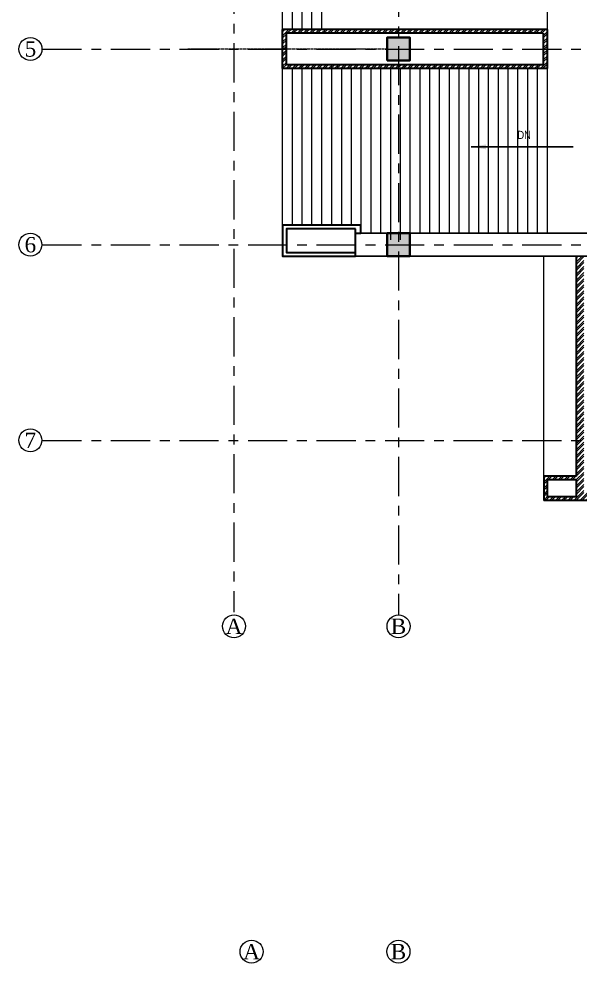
# Model space of a CAD drawing. Header units: millimetres. Extents: x 24487468 to 24959437, y -333213 to 842934.
# Drawn here: x 24709117 to 24726310, y 31668 to 60625 of the extents above; entities that cross this region are included whole.
import ezdxf
from ezdxf.enums import TextEntityAlignment as Align

# ---------------------------------------------------------------- set-up
doc = ezdxf.new("R2010")
doc.units = ezdxf.units.MM
doc.header["$MEASUREMENT"] = 0
for name, pattern in [('ACAD_ISO10W100', [18.5, 12, -3, 0.5, -3]), ('BORDERX2', [3.5, 1, -0.5, 1, -0.5, 0, -0.5]), ('Centreline', [21, 12, -3, 3, -3]), ('DASHED2', [0.375, 0.25, -0.125])]:
    doc.linetypes.add(name, pattern=pattern)
doc.layers.get('0').update_dxf_attribs({"lineweight": 5})
doc.layers.add('A-BTEXT', color=57, linetype='Continuous')
for name, color, linetype, lineweight in [('A-DIM', 155, 'Continuous', 9), ('CENLINE', 220, 'ACAD_ISO10W100', 5), ('COLUMN', 12, 'Continuous', 40), ('GRID', 205, 'BORDERX2', 5), ('hatch', 9, 'Continuous', 0), ('p1 plan grid lck', 6, 'Continuous', 5), ('text', 7, 'Continuous', 15), ('wall', 53, 'Continuous', 15), ('Wall1', 37, 'Continuous', 30), ('win shutters', 140, 'Continuous', 25), ('window frame', 25, 'DASHED2', 9)]:
    doc.layers.add(name, color=color, linetype=linetype, lineweight=lineweight)
doc.styles.add('arial', font='times.ttf')
doc.styles.add('ROMANS', font='romans__.ttf')
doc.dimstyles.new('DIM100', dxfattribs={"dimtxt": 300, "dimasz": 250, "dimexe": 100, "dimexo": 100, "dimgap": 150, "dimtad": 1, "dimdec": 0, "dimrnd": 5, "dimzin": 0, "dimdsep": 46, "dimtxsty": 'ROMANS', "dimblk": 'DOTSMALL', "dimcen": 0.09, "dimclrd": 256, "dimclre": 256, "dimclrt": 7, "dimadec": 0, "dimazin": 0, "dimtfac": 1, "dimtdec": 0, "dimtix": 1, "dimtofl": 0, "dimtmove": 1, "dimatfit": 3, "dimfxl": 100, "dimfxlon": 1, "dimtolj": 1, "dimtzin": 0, "dimarcsym": 0})

# ---------------------------------------------------------------- blocks, each defined once
blk = doc.blocks.new('grid letter-flat-4-flat-1')
at = {"layer": 'GRID', "linetype": 'Continuous'}
blk.add_circle((0, 374.75), 281.25, dxfattribs=at)
blk = doc.blocks.new('_DotSmall')
at = {"color": 0, "linetype": 'ByBlock', "const_width": 0.5}
blk.add_lwpolyline([(-0.0625, 0, 1), (0.0625, 0, 1)], format="xyb", close=True, dxfattribs=at)
blk = doc.blocks.new('column 350')
at = {"layer": 'COLUMN', "ltscale": 100}
h = blk.add_hatch(color=256, dxfattribs=at)
h.dxf.hatch_style = 1
h.paths.add_polyline_path([(1327.5, 1037.5), (627.5, 1037.5), (627.5, 337.5), (1327.5, 337.5)])
blk.add_lwpolyline([(627.5, 1037.5), (1327.5, 1037.5), (1327.5, 337.5), (627.5, 337.5)], close=True, dxfattribs=at)

msp = doc.modelspace()

# ---------------------------------------------------------------- hatches: boundary and pattern name
at = {"layer": 'hatch', "ltscale": 100}
h = msp.add_hatch(dxfattribs=at)
h.set_pattern_fill('ANSI32', color=256, scale=350)
h.set_pattern_definition([(45, (24721246.67, 59700.5), (-92.8078, 92.8078), []), (45, (24721308.54, 59700.5), (-92.8078, 92.8078), [])])
h.paths.add_polyline_path([(24725296.7, 60300.5), (24717196.7, 60300.5), (24717196.7, 59700.5), (24717311.7, 59700.5), (24717311.7, 60185.5), (24725181.7, 60185.5), (24725181.7, 59215.5), (24717311.7, 59215.5), (24717311.7, 59700.5), (24717196.7, 59700.5), (24717196.7, 59100.5), (24725296.7, 59100.5)])
h = msp.add_hatch(dxfattribs=at)
h.set_pattern_fill('ANSI32', color=256, scale=350)
h.set_pattern_definition([(45, (24726895.06, 49600.5), (-92.8078, 92.8078), []), (45, (24726956.93, 49600.5), (-92.8078, 92.8078), [])])
h.paths.add_polyline_path([(24728595.1, 46715.5), (24728365.1, 46715.5), (24728365.1, 46080.5), (24726425.1, 46080.5), (24726425.1, 53350.5), (24726195.1, 53350.5), (24726195.1, 46600.5), (24725195.1, 46600.5), (24725195.1, 45850.5), (24728595.1, 45850.5)])
h.paths.add_polyline_path([(24726195.1, 45965.5), (24725310.1, 45965.5), (24725310.1, 46485.5), (24726195.1, 46485.5)], flags=16)

# ---------------------------------------------------------------- linework, layer by layer
at = {"layer": 'A-DIM', "ltscale": 100}
for p, q in [((24717196.7, 53350.5), (24717196.7, 65050.5)), ((24717496.7, 60300.5), (24717496.7, 65050.5)), ((24717796.7, 60300.5), (24717796.7, 65050.5)), ((24718096.7, 60300.5), (24718096.7, 65050.5)), ((24718396.7, 60300.5), (24718396.7, 65050.5)), ((24725296.7, 63950.5), (24725296.7, 60050.5)), ((24725296.7, 60300.5), (24725296.7, 54050.5)), ((24717496.7, 54300.5), (24717496.7, 59100.5)), ((24717796.7, 54300.5), (24717796.7, 59100.5)), ((24718096.7, 54300.5), (24718096.7, 59100.5)), ((24718396.7, 54300.5), (24718396.7, 59100.5)), ((24718696.7, 59100.5), (24718696.7, 54300.5)), ((24718996.7, 59100.5), (24718996.7, 54300.5)), ((24719296.7, 59100.5), (24719296.7, 54300.5)), ((24719596.7, 59100.5), (24719596.7, 54050.5)), ((24719896.7, 59100.5), (24719896.7, 54050.5)), ((24720196.7, 59100.5), (24720196.7, 54050.5)), ((24720496.7, 59100.5), (24720496.7, 58950.5)), ((24720796.7, 59100.5), (24720796.7, 58450.5)), ((24721096.7, 59100.5), (24721096.7, 57950.5)), ((24721396.7, 59100.5), (24721396.7, 57450.5)), ((24721696.7, 59100.5), (24721696.7, 56950.5)), ((24721996.7, 59100.5), (24721996.7, 56450.5)), ((24722296.7, 59100.5), (24722296.7, 55950.5)), ((24722596.7, 59100.5), (24722596.7, 55450.5)), ((24722896.7, 59100.5), (24722896.7, 54950.5)), ((24723196.7, 59100.5), (24723196.7, 54450.5)), ((24723496.7, 59100.5), (24723496.7, 54050.5)), ((24723796.7, 59100.5), (24723796.7, 54050.5)), ((24724096.7, 59100.5), (24724096.7, 54050.5)), ((24724096.7, 59100.5), (24724096.7, 54050.5)), ((24724396.7, 59100.5), (24724396.7, 54050.5)), ((24724696.7, 59100.5), (24724696.7, 54050.5)), ((24724996.7, 59100.5), (24724996.7, 54050.5)), ((24720496.7, 58950.5), (24720496.7, 53850.5)), ((24720796.7, 58450.5), (24720796.7, 53850.5)), ((24721096.7, 57950.5), (24721096.7, 53850.5)), ((24721396.7, 57450.5), (24721396.7, 54050.5)), ((24721696.7, 56950.5), (24721696.7, 54050.5)), ((24721996.7, 56450.5), (24721996.7, 54050.5)), ((24722296.7, 55950.5), (24722296.7, 54050.5)), ((24722596.7, 55450.5), (24722596.7, 54050.5)), ((24722896.7, 54950.5), (24722896.7, 54050.5)), ((24723196.7, 54450.5), (24723196.7, 54050.5)), ((24717196.7, 53350.5), (24724815.1, 53350.5))]:
    msp.add_line(p, q, dxfattribs=at)
at = {"layer": 'p1 plan grid lck', "linetype": 'Centreline', "ltscale": 100}
for p, q in [((24715706.8, 89276), (24715706.8, 42429)), ((24720747.7, 89191), (24720747.7, 42344)), ((24709837.4, 59700.5), (24762027.1, 59700.5)), ((24709837.4, 53700.5), (24762025.5, 53700.5)), ((24709836.8, 47700.5), (24762025, 47700.5))]:
    msp.add_line(p, q, dxfattribs=at)
at = {"layer": 'wall', "ltscale": 100}
msp.add_line((24725195.1, 46600.5), (24725195.1, 53350.5), dxfattribs=at)
at = {"layer": 'Wall1', "ltscale": 100}
for p, q in [((24717196.7, 59100.5), (24717196.7, 60300.5)), ((24725296.7, 60300.5), (24717196.7, 60300.5)), ((24725296.7, 60300.5), (24725296.7, 59100.5)), ((24717311.7, 59215.5), (24717311.7, 60185.5)), ((24725181.7, 60185.5), (24717311.7, 60185.5)), ((24725181.7, 60185.5), (24725181.7, 59215.5)), ((24725296.7, 59100.5), (24717196.7, 59100.5)), ((24725181.7, 59215.5), (24717311.7, 59215.5)), ((24726195.1, 46600.5), (24726195.1, 53350.5)), ((24726195.1, 46600.5), (24725195.1, 46600.5)), ((24725195.1, 46600.5), (24725195.1, 45850.5)), ((24726195.1, 46485.5), (24725310.1, 46485.5)), ((24725310.1, 45965.5), (24725310.1, 46485.5)), ((24726195.1, 45965.5), (24726195.1, 46485.5)), ((24728595.1, 45850.5), (24725195.1, 45850.5)), ((24726195.1, 45965.5), (24725310.1, 45965.5))]:
    msp.add_line(p, q, dxfattribs=at)
msp.add_lwpolyline([(24719431.6, 53350.5), (24719431.6, 54050.5), (24719596.7, 54050.5), (24719596.7, 54300.5), (24717196.7, 54300.5), (24717196.7, 53350.5), (24719431.6, 53350.5)], dxfattribs=at)
msp.add_lwpolyline([(24719431.6, 54185.5), (24717311.7, 54185.5), (24717311.7, 53465.5), (24719431.6, 53465.5)], close=True, dxfattribs=at)
at = {"layer": 'win shutters', "ltscale": 100}
msp.add_lwpolyline([(24727895.6, 54050.5), (24719431.6, 54050.5), (24719431.6, 53350.5), (24727895.6, 53350.5)], dxfattribs=at)
at = {"layer": 'window frame', "ltscale": 100}
msp.add_line((24720396.6, 59700.5), (24714296.5, 59700.5), dxfattribs=at)

# ---------------------------------------------------------------- block references
at = {"layer": 'CENLINE'}
ref = msp.add_blockref('grid letter-flat-4-flat-1', (24709470.6, 59232.4), dxfattribs=dict(at, xscale=1.25, yscale=1.25, zscale=25.4))
ref.add_attrib('GRID_LETTER', '5', dxfattribs={"layer": 'A-BTEXT', "linetype": 'Continuous', "height": 468.7, "style": 'arial'}).set_placement((24709470.6, 59701.1), align=Align.MIDDLE_CENTER)
ref = msp.add_blockref('grid letter-flat-4-flat-1', (24709469.1, 53232.4), dxfattribs=dict(at, xscale=1.25, yscale=1.25, zscale=25.4))
ref.add_attrib('GRID_LETTER', '6', dxfattribs={"layer": 'A-BTEXT', "linetype": 'Continuous', "height": 468.7, "style": 'arial'}).set_placement((24709469.1, 53701.1), align=Align.MIDDLE_CENTER)
ref = msp.add_blockref('grid letter-flat-4-flat-1', (24709469.1, 47232.4), dxfattribs=dict(at, xscale=1.25, yscale=1.25, zscale=25.4))
ref.add_attrib('GRID_LETTER', '7', dxfattribs={"layer": 'A-BTEXT', "linetype": 'Continuous', "height": 468.7, "style": 'arial'}).set_placement((24709469.1, 47701.1), align=Align.MIDDLE_CENTER)
ref = msp.add_blockref('grid letter-flat-4-flat-1', (24715707.3, 41528.8), dxfattribs=dict(at, xscale=1.25, yscale=1.25, zscale=25.4))
ref.add_attrib('GRID_LETTER', 'A', dxfattribs={"layer": 'A-BTEXT', "linetype": 'Continuous', "height": 468.7, "style": 'arial'}).set_placement((24715707.3, 41997.5), align=Align.MIDDLE_CENTER)
ref = msp.add_blockref('grid letter-flat-4-flat-1', (24720747.7, 41529.1), dxfattribs=dict(at, xscale=1.25, yscale=1.25, zscale=25.4))
ref.add_attrib('GRID_LETTER', 'B', dxfattribs={"layer": 'A-BTEXT', "linetype": 'Continuous', "height": 468.7, "style": 'arial'}).set_placement((24720747.7, 41997.8), align=Align.MIDDLE_CENTER)
ref = msp.add_blockref('grid letter-flat-4-flat-1', (24716245.1, 31551.4), dxfattribs=dict(at, xscale=1.25, yscale=1.25, zscale=25.4))
ref.add_attrib('GRID_LETTER', 'A', dxfattribs={"layer": 'A-BTEXT', "linetype": 'Continuous', "height": 468.7, "style": 'arial'}).set_placement((24716245.1, 32020.1), align=Align.MIDDLE_CENTER)
ref = msp.add_blockref('grid letter-flat-4-flat-1', (24720745.6, 31551.9), dxfattribs=dict(at, xscale=1.25, yscale=1.25, zscale=25.4))
ref.add_attrib('GRID_LETTER', 'B', dxfattribs={"layer": 'A-BTEXT', "linetype": 'Continuous', "height": 468.7, "style": 'arial'}).set_placement((24720745.6, 32020.7), align=Align.MIDDLE_CENTER)
ref = msp.add_blockref('grid letter-flat-4-flat-1', (24720745.6, 31551.9), dxfattribs=dict(at, xscale=1.25, yscale=1.25, zscale=25.4))
ref.add_attrib('GRID_LETTER', 'B', dxfattribs={"layer": 'A-BTEXT', "linetype": 'Continuous', "height": 468.7, "style": 'arial'}).set_placement((24720745.6, 32020.7), align=Align.MIDDLE_CENTER)
ref = msp.add_blockref('grid letter-flat-4-flat-1', (24720745.6, 31551.9), dxfattribs=dict(at, xscale=1.25, yscale=1.25, zscale=25.4))
ref.add_attrib('GRID_LETTER', 'B', dxfattribs={"layer": 'A-BTEXT', "linetype": 'Continuous', "height": 468.7, "style": 'arial'}).set_placement((24720745.6, 32020.7), align=Align.MIDDLE_CENTER)
at = {"layer": 'COLUMN', "rotation": 89.99999999994951}
for p in [(24721434.1, 58723), (24721433.1, 52723)]:
    msp.add_blockref('column 350', p, dxfattribs=at)

# ---------------------------------------------------------------- texts
at = {"layer": 'text', "insert": (24724596.9, 57067.3), "char_height": 250, "width": 999.432, "attachment_point": 5, "rotation": 360, "style": 'arial'}
msp.add_mtext('{\\fTechnic|b0|i0|c2|p2;DN}', dxfattribs=at)

# ---------------------------------------------------------------- leaders
at = {"layer": 'A-DIM', "ltscale": 100}
msp.add_leader([(24722972.7, 56700.5), (24726098.2, 56700.5)], dimstyle='DIM100', override={"dimasz": 450, "dimtad": 0, "dimfxl": 300}, dxfattribs=at)

doc.saveas('drawing.dxf')
